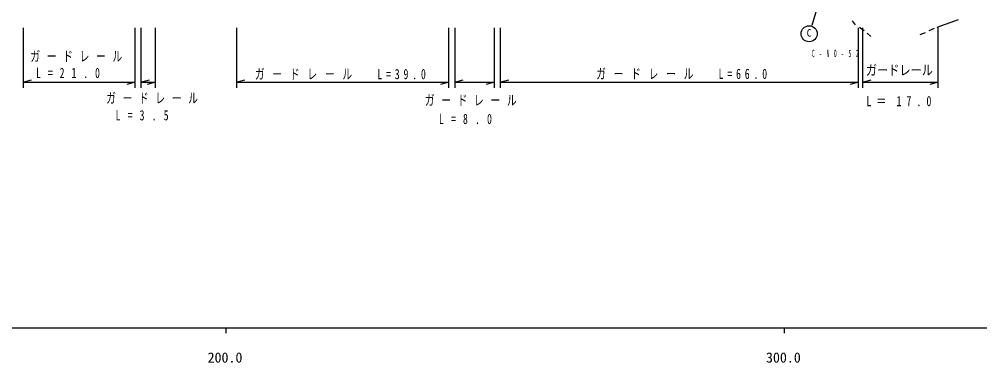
# Model space of a CAD drawing. Units: millimetres, scale not verified. Extents: x 40000 to 680000, y 20000 to 380000.
# Drawn here: x 230990 to 403016, y 198715 to 260273 of the extents above; entities that cross this region are included whole.
import ezdxf
from ezdxf.enums import TextEntityAlignment as Align

# ---------------------------------------------------------------- set-up
doc = ezdxf.new("R2010")
doc.units = ezdxf.units.MM
doc.header["$LTSCALE"] = 1000
doc.layers.add('M-BGD', color=7, linetype='Continuous', lineweight=25)
doc.layers.add('M-TTL-BAND', color=7, linetype='Continuous', lineweight=25)
doc.styles.add('ＭＳ ゴシック', font='')
doc.styles.get('ＭＳ ゴシック').set_extended_font_data('MS Gothic')

msp = doc.modelspace()

# ---------------------------------------------------------------- linework, layer by layer
at = {"layer": 'M-BGD'}
for p, q in [((377880, 275510), (372913, 259123)), ((380150, 259997), (380678, 259284)), ((395367, 258856), (399197, 260229)), ((231673, 258724), (231673, 247971)), ((251766, 247971), (251766, 258724)), ((252793, 258724), (252793, 247971)), ((255389, 247971), (255389, 258724)), ((269924, 258724), (269924, 247971)), ((307957, 247971), (307957, 258724)), ((309008, 258724), (309008, 247971)), ((316093, 247971), (316093, 258724)), ((317145, 258724), (317145, 247971)), ((381278, 247971), (381278, 258724)), ((381498, 258843), (382321, 258260)), ((382036, 258724), (382036, 247971)), ((393964, 258273), (394883, 258649)), ((395541, 247971), (395541, 258724)), ((382838, 257769), (383503, 257153)), ((392348, 257558), (393292, 257891)), ((231673, 248971), (233173, 249391)), ((231673, 248971), (251766, 248971)), ((251766, 248971), (250266, 248551)), ((252793, 248971), (254293, 249391)), ((252793, 248971), (255389, 248971)), ((255389, 248971), (253889, 248551)), ((269924, 248971), (271424, 249391)), ((269924, 248971), (307957, 248971)), ((307957, 248971), (306457, 248551)), ((309008, 248971), (310508, 249391)), ((309008, 248971), (316093, 248971)), ((316093, 248971), (314593, 248551)), ((317145, 248971), (318645, 249391)), ((317145, 248971), (381278, 248971)), ((381278, 248971), (379778, 248551)), ((382036, 248971), (383536, 249391)), ((382036, 248971), (395541, 248971)), ((395541, 248971), (394041, 248551))]:
    msp.add_line(p, q, dxfattribs=at)
msp.add_circle((372458, 257668), 1440, dxfattribs=at)
at = {"layer": 'M-TTL-BAND'}
for p, q in [((40000, 205000), (579000, 205000)), ((268000, 205000), (268000, 204000)), ((368000, 205000), (368000, 204000))]:
    msp.add_line(p, q, dxfattribs=at)

# ---------------------------------------------------------------- texts
at = {"layer": 'M-BGD', "style": 'ＭＳ ゴシック'}
msp.add_text('C', height=1320, dxfattribs=at).set_placement((372008, 256768), align=Align.BOTTOM_LEFT)
at = {"layer": 'M-BGD', "style": 'ＭＳ ゴシック', "width": 0.8}
msp.add_text('ガードレール', height=1833, dxfattribs=at).set_placement((382628, 249686), align=Align.BOTTOM_LEFT)
at = {"layer": 'M-BGD', "attachment_point": 7, "style": 'ＭＳ ゴシック'}
for s, insert, char_height in [('\\T1.68;\\W0.7;ガードレール', (232982, 252603), 1833), ('\\T2.71;\\W0.45;C-NO-52', (372949, 253463), 1320), ('\\T2.42;\\W0.7;L=21.0', (234012, 249701), 1833), ('\\T1.79;\\W0.7;ガードレール\u3000L=39.0', (273195, 249420), 1833), ('\\T1.79;\\W0.7;ガードレール\u3000L=66.0', (334312, 249471), 1833), ('\\T1.68;\\W0.7;ガードレール', (246557, 245114), 1833), ('\\T1.68;\\W0.7;ガードレール', (303621, 244739), 1833), ('\\T2.05;\\W0.7;L＝17.0', (382726, 244658), 1833), ('\\T2.47;\\W0.7;L=3.5', (248242, 242118), 1833), ('\\T2.47;\\W0.7;L=8.0', (306149, 241462), 1833)]:
    msp.add_mtext(s, dxfattribs=dict(at, insert=insert, char_height=char_height))
at = {"layer": 'M-TTL-BAND', "style": 'ＭＳ ゴシック'}
for s, p in [('200.0', (267844, 198195)), ('300.0', (367844, 198195))]:
    msp.add_text(s, height=1833, dxfattribs=at).set_placement(p, align=Align.BOTTOM_CENTER)

doc.saveas('drawing.dxf')
